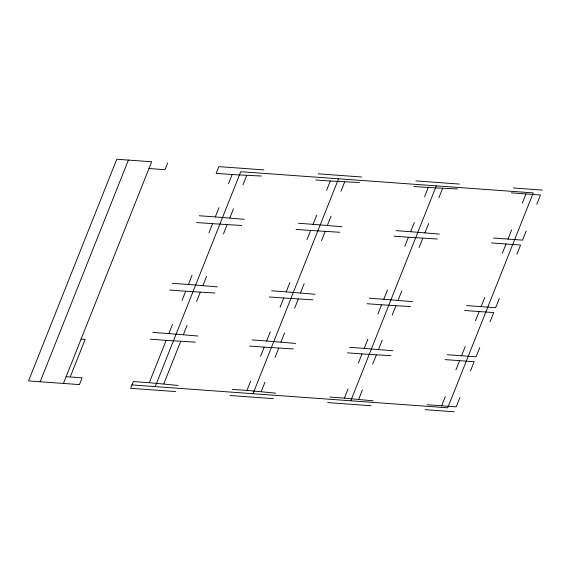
<?xml version="1.0" encoding="UTF-8"?>
<svg xmlns="http://www.w3.org/2000/svg" width="571" height="571" viewBox="0 0 571 571"><rect width="100%" height="100%" fill="white"/><g stroke="black" fill="none" stroke-linecap="round" stroke-linejoin="round"><path stroke-width="0.86" d="M40.177 381.756L128.404 160.08M63.438 383.441L151.665 161.764L116.777 159.238L28.55 380.914L79.433 384.597L82.124 377.845L66.129 376.689M70.504 376.218L85.172 339.374L81.096 339.074M167.66 162.928L164.969 169.68L148.974 168.524M175.675 391.578L130.609 388.309L133.293 381.556L149.288 382.713L166.154 340.345L195.346 342.143M152.85 332.429L168.838 333.585L172.506 324.378M182.035 300.432L185.703 291.217L214.903 293.016M172.399 283.302L188.387 284.465L192.056 275.251M208.922 232.882L212.583 223.675L241.783 225.474M199.279 215.759L215.274 216.916L218.936 207.708M228.471 183.755L232.133 174.548L261.454 176.039M155.212 386.617L240.748 171.7L533.257 192.898L447.721 407.815L131.951 384.933M163.827 383.769L180.686 341.394M183.377 334.642L187.045 325.434M196.574 301.481L200.243 292.273M202.926 285.514L206.595 276.307M223.454 233.939L227.122 224.724M229.813 217.972L233.475 208.758M243.01 184.811L246.672 175.604M232.426 389.372L246.965 390.421L250.633 381.214M260.526 356.347L264.195 347.132L293.394 348.931M252.104 339.938L266.636 340.994L270.304 331.78M280.083 307.219L283.744 298.005L312.944 299.811M271.653 290.817L286.192 291.867L289.854 282.659M306.962 239.67L310.631 230.463L339.824 232.261M298.533 223.268L313.072 224.324L316.741 215.11M326.633 190.243L330.302 181.028L359.395 182.506M253.024 393.704L338.56 178.787M261.275 391.463L264.944 382.249M280.953 342.029L284.615 332.822M300.503 292.902L304.165 283.694M327.383 225.359L331.052 216.145M340.951 191.278L344.613 182.07M275.065 357.396L278.734 348.189M294.615 308.276L298.283 299.061M321.502 240.726L325.163 231.512M329.881 397.066L344.42 398.115L348.082 388.908M358.345 363.12L362.014 353.906L390.985 355.69M349.673 347.325L364.212 348.381L367.881 339.167M377.895 313.993L381.564 304.778L410.535 306.563M369.223 298.205L383.762 299.254L387.431 290.047M404.782 246.444L408.443 237.236L437.422 239.021M396.11 230.655L410.649 231.712L414.31 222.497M424.574 196.71L428.243 187.495L457.564 188.987M350.772 400.792L436.308 185.868M358.731 399.158L362.392 389.943M372.663 364.155L376.325 354.941M378.523 349.416L382.192 340.209M392.213 315.028L395.874 305.82M398.073 300.296L401.741 291.082M419.093 247.486L422.761 238.271M424.96 232.747L428.621 223.532M438.892 197.744L442.554 188.537M441.64 405.795L445.309 396.588M455.936 369.872L459.605 360.665M461.561 355.754L465.229 346.54M475.493 320.752L479.155 311.538M481.11 306.627L484.779 297.412M502.373 253.203L506.042 243.995M507.997 239.078L511.659 229.87M522.294 203.155L525.955 193.947M459.848 397.637L456.179 406.852L427.108 404.746M470.475 370.929L474.144 361.714L445.066 359.609M479.761 347.596L476.1 356.804L447.022 354.698M490.032 321.801L493.694 312.594L464.616 310.488M499.318 298.469L495.649 307.683L466.571 305.571M516.912 254.259L520.581 245.045L491.503 242.939M526.198 230.92L522.529 240.134L493.458 238.028M536.826 204.211L540.494 195.004L511.416 192.891M263.902 169.901L218.829 166.632L216.145 173.391L232.133 174.548M318.204 173.834L361.593 176.981M415.902 180.914L459.291 184.062M513.372 187.98L542.45 190.086M413.704 186.446L428.243 187.495M315.763 179.979L330.302 181.028M244.224 219.328L215.274 216.916M342.029 226.737L313.072 224.324M439.377 234.11L410.649 231.712M393.911 236.18L408.443 237.236M296.092 229.406L310.631 230.463M196.595 222.512L212.583 223.675M217.344 286.878L188.387 284.465M315.142 294.279L286.192 291.867M412.49 301.652L383.762 299.254M367.025 303.729L381.564 304.778M269.205 296.956L283.744 298.005M169.708 290.061L185.703 291.217M197.794 336.005L168.838 333.585M295.592 343.407L266.636 340.994M392.941 350.78L364.212 348.381M347.475 352.849L362.014 353.906M249.655 346.076L264.195 347.132M150.159 339.181L166.154 340.345M178.116 385.432L149.288 382.713M275.572 393.126L246.965 390.421M373.248 400.842L344.42 398.115M229.985 395.51L273.373 398.658M327.683 402.591L371.071 405.738M425.152 409.657L454.223 411.762"/></g></svg>
